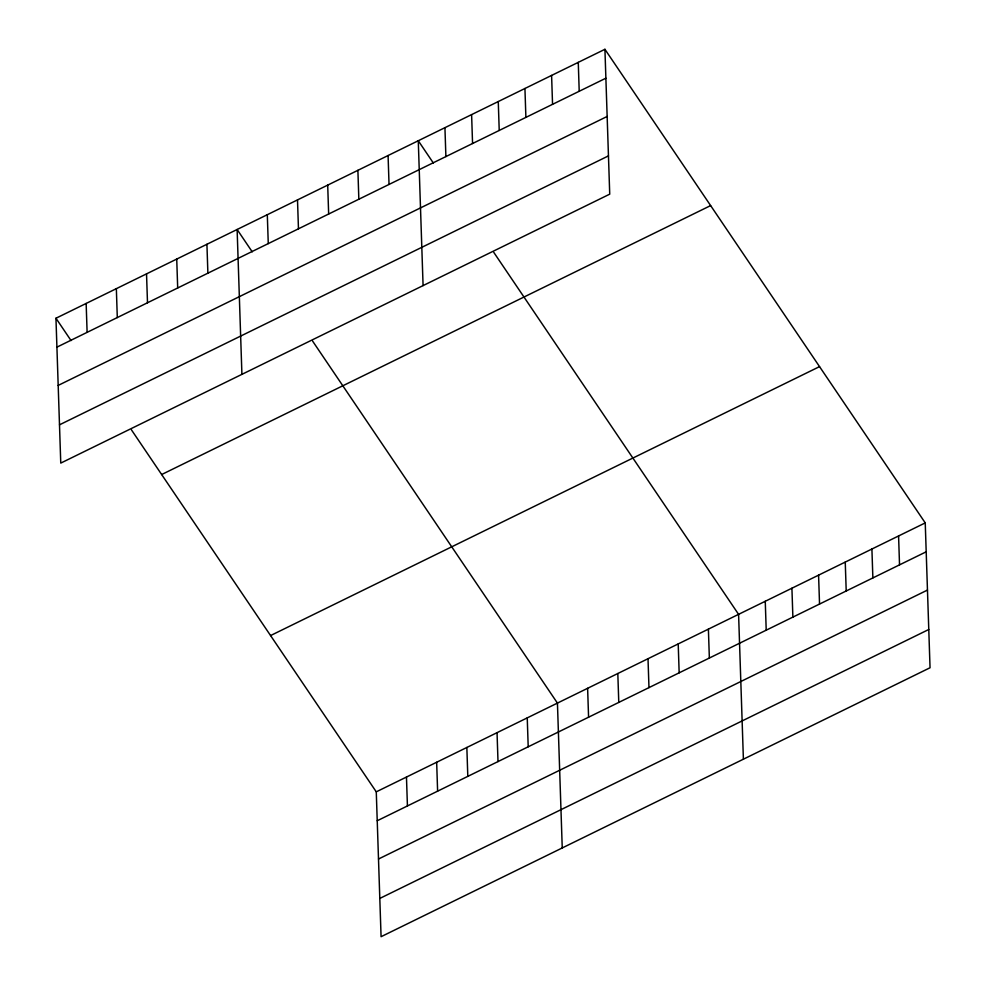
<?xml version="1.0" encoding="UTF-8"?>
<svg xmlns="http://www.w3.org/2000/svg" width="986" height="986" viewBox="0 0 986 986"><rect width="100%" height="100%" fill="white"/><g stroke="black" fill="none" stroke-linecap="round" stroke-linejoin="round"><path stroke-width="1.48" d="M604.923 49.3L609.73 194.156L60.762 463.1L55.955 318.244L604.923 49.3L925.238 522.9L930.044 667.756L381.077 936.7L376.27 791.844L131.458 429.884M56.917 347.146L605.885 78.202M58.186 385.415L607.154 116.459M59.493 424.83L608.461 155.887M161.655 474.537L710.623 205.593M270.571 635.563L819.539 366.619M376.27 791.844L925.238 522.9M377.231 820.746L926.199 551.803M378.501 859.016L927.469 590.072M379.807 898.431L928.775 629.487M433.372 163.072L418.274 140.739L423.08 285.595M493.776 252.379L738.588 614.352L743.395 759.195M252.219 251.824L237.121 229.491L241.915 374.347M312.624 341.131L557.435 703.104L562.242 847.948M55.955 318.244L71.054 340.577M898.579 535.965L899.528 564.867M871.907 549.029L872.869 577.932M845.248 562.094L846.21 590.996M818.577 575.158L819.539 604.061M791.918 588.223L792.88 617.125M765.259 601.287L766.208 630.19M708.392 629.142L709.353 658.044M678.208 643.932L679.157 672.834M648.012 658.722L648.973 687.624M617.815 673.512L618.777 702.414M578.264 62.364L579.213 91.267M587.619 688.302L588.58 717.204M551.593 75.429L552.554 104.331M524.934 88.493L525.895 117.396M527.239 717.894L528.2 746.796M498.263 101.558L499.224 130.448M497.043 732.684L498.004 761.586M471.604 114.61L472.565 143.512M466.846 747.474L467.808 776.376M444.932 127.675L445.894 156.577M436.662 762.264L437.611 791.166M388.077 155.529L389.039 184.431M406.466 777.054L407.428 805.956M357.893 170.319L358.842 199.221M327.697 185.121L328.658 214.024M297.501 199.911L298.462 228.814M267.305 214.701L268.266 243.604M206.924 244.281L207.886 273.184M176.728 259.071L177.69 287.974M146.532 273.874L147.493 302.776M116.348 288.664L117.297 317.566M86.152 303.454L87.113 332.356"/></g></svg>
